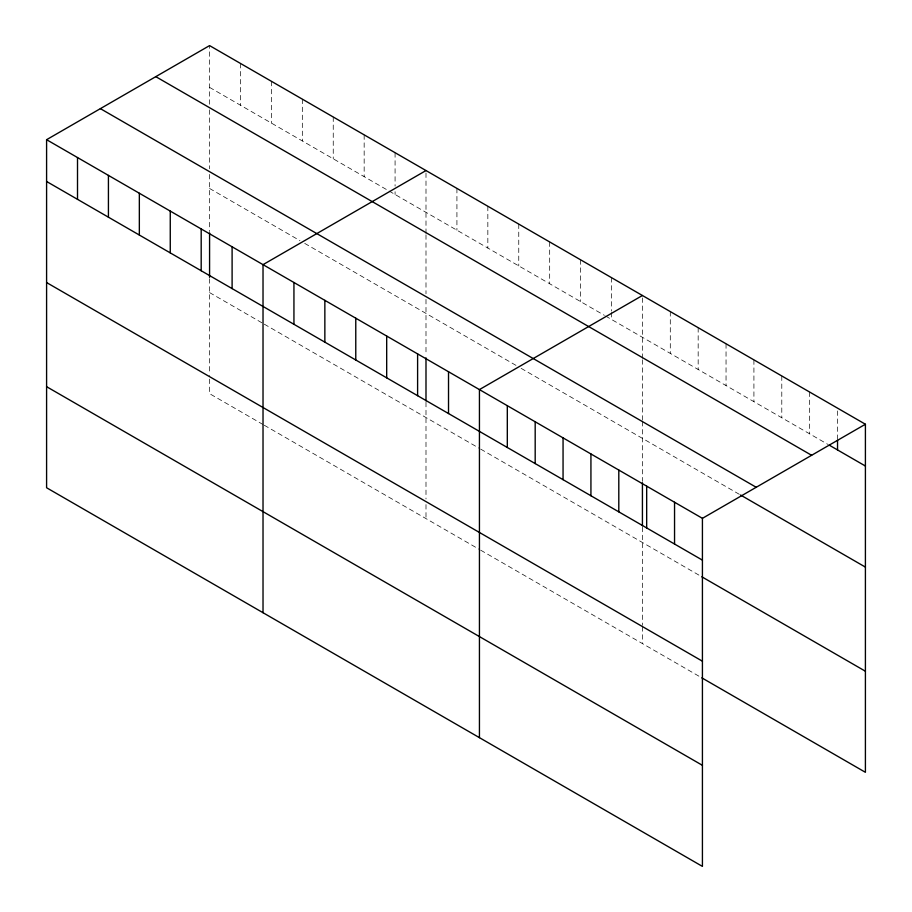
<?xml version="1.0" encoding="UTF-8"?>
<svg xmlns="http://www.w3.org/2000/svg" width="912" height="912" viewBox="0 0 912 912"><rect width="100%" height="100%" fill="white"/><g stroke="black" fill="none" stroke-linecap="round" stroke-linejoin="round"><path stroke-width="0.68" stroke-dasharray="4.56 3.42" d="M209.578 109.85L209.578 168.811M209.578 104.242L209.578 45.6M425.995 234.806L425.995 293.767M425.995 233.404L425.995 170.555M642.424 359.761L642.424 420.113M642.424 358.359L642.424 295.499M209.578 87.392L387.953 190.38M389.139 191.064L604.371 315.324M605.557 316.019L827.834 444.349M209.578 188.465L299.957 240.643M304.711 243.39L518.757 366.966M521.128 368.334L739.37 494.338M209.578 292.592L263.089 323.486M264.275 324.17L479.507 448.442M480.704 449.126L700.598 576.076M263.089 424.559L209.578 393.665L209.578 375.413M264.275 425.243L479.507 549.503M480.704 550.198L700.598 677.149M837.535 410.936L837.535 438.797M809.662 392.057L809.662 433.85M781.789 375.961L781.789 417.764M753.916 359.875L753.916 401.668M726.043 343.778L726.043 385.571M698.17 327.682L698.17 369.485M670.297 311.596L670.297 353.389M642.424 421.526L642.424 481.411M642.424 527.227L642.424 625.313M642.424 626.715L642.424 643.564M611.507 277.647L611.507 311.083M611.507 312.485L611.507 319.451M580.591 259.806L580.591 301.598M549.674 241.954L549.674 283.746M518.757 224.101L518.757 265.894M487.84 206.249L487.84 248.041M456.923 188.396L456.923 230.2M425.995 299.375L425.995 355.064M425.995 402.272L425.995 498.967M425.995 504.575L425.995 518.609M395.078 152.703L395.078 186.139M395.078 191.714L395.078 194.495M364.162 134.851L364.162 176.643M333.245 116.998L333.245 158.791M302.328 99.146L302.328 140.95M271.411 81.305L271.411 123.097M240.494 63.452L240.494 105.245M209.578 174.431L209.578 231.5M209.578 278.707L209.578 374.011"/><path stroke-width="1.37" d="M46.592 139.696L702.422 518.335L702.422 866.4L46.592 487.76L46.592 139.696L209.578 45.6L865.408 424.24L865.408 772.304L701.807 677.844M425.995 170.555L263.021 264.651L263.021 612.716M642.424 295.499L479.438 389.595L479.438 737.66M702.422 518.335L865.408 424.24M829.054 445.045L865.408 466.032M155.792 76.654L811.623 455.293M100.377 108.642L756.208 487.282M740.59 495.034L865.408 567.104M46.592 181.488L702.422 560.128M701.807 576.783L865.408 671.232M46.592 282.56L702.422 661.2M46.592 386.688L702.422 765.328M837.535 440.188L837.535 449.947M674.549 502.25L674.549 544.042M646.676 486.153L646.676 527.945M642.424 482.79L642.424 525.836M618.803 470.056L618.803 511.86M590.93 453.971L590.93 495.763M563.057 437.874L563.057 479.666M535.184 421.789L535.184 463.581M507.311 405.692L507.311 447.484M448.522 371.754L448.522 413.546M425.995 357.846L425.995 400.881M417.605 353.902L417.605 395.694M386.688 336.049L386.688 377.842M355.771 318.197L355.771 359.989M324.854 300.344L324.854 342.148M293.938 282.503L293.938 324.296M232.104 246.799L232.104 288.591M209.578 232.891L209.578 277.316M201.187 228.946L201.187 270.739M170.259 211.094L170.259 252.898M139.342 193.253L139.342 235.045M108.425 175.4L108.425 217.193M77.509 157.548L77.509 199.34"/></g></svg>
